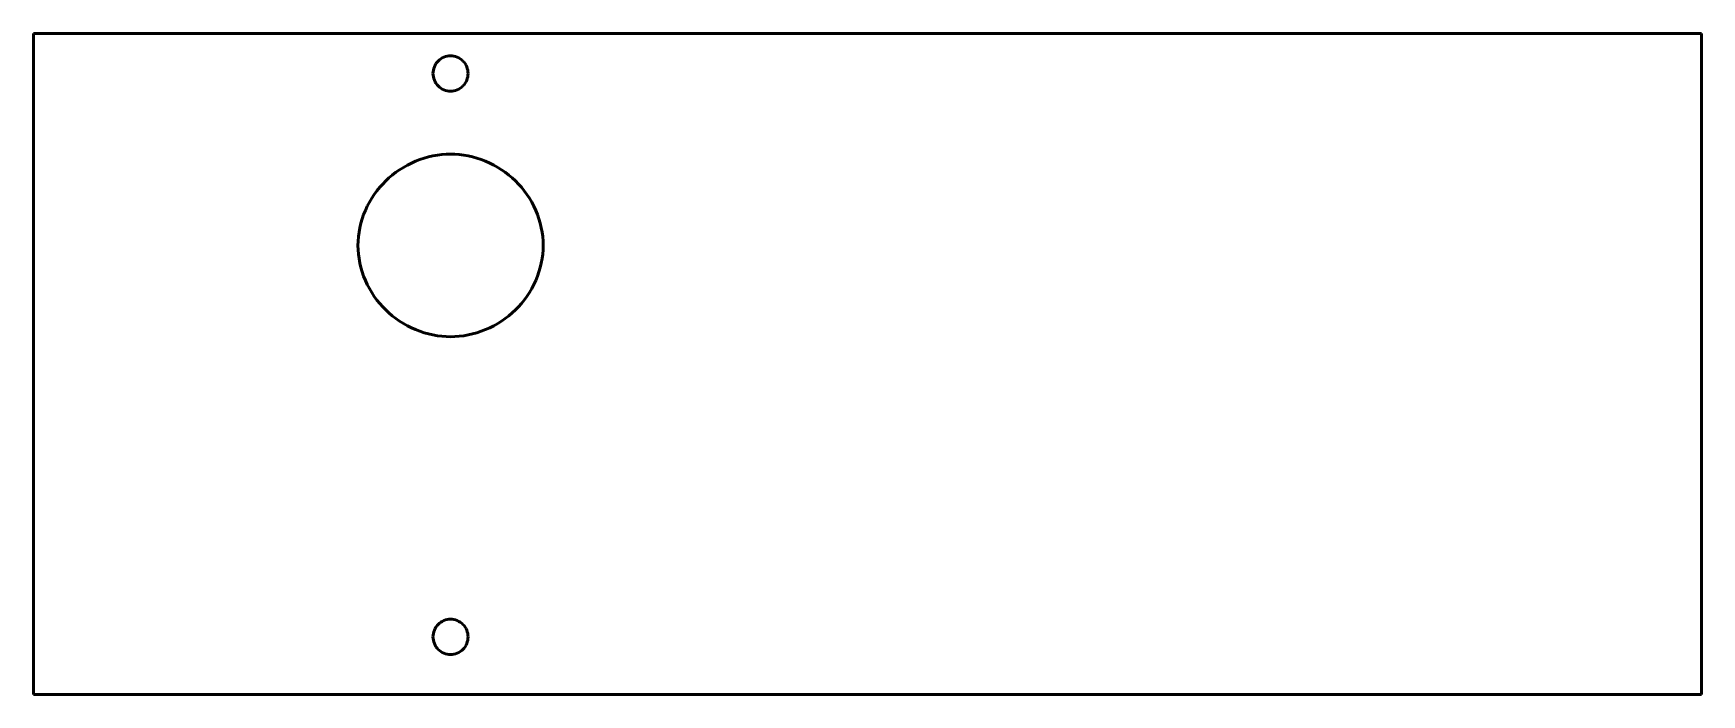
# Model space of a CAD drawing. Header units: millimetres. Extents: x 0 to 3785, y -1500 to 0.
import ezdxf

# ---------------------------------------------------------------- set-up
doc = ezdxf.new("R2010")
doc.units = ezdxf.units.MM
doc.layers.add('IV_INTERIOR_PROFILES', color=7, linetype='Continuous', lineweight=50)
doc.layers.add('IV_OUTER_PROFILE', color=7, linetype='Continuous', lineweight=50)

msp = doc.modelspace()

# ---------------------------------------------------------------- linework, layer by layer
at = {"layer": 'IV_INTERIOR_PROFILES'}
for p, q in [((908.5, -79.5), (909.9, -75.7)), ((909.9, -75.7), (911.6, -72.1)), ((911.6, -72.1), (913.6, -68.7)), ((913.6, -68.7), (915.9, -65.5)), ((915.9, -65.5), (918.5, -62.7)), ((918.5, -62.7), (921.3, -60.1)), ((921.3, -60.1), (924.4, -57.8)), ((924.4, -57.8), (927.8, -55.8)), ((927.8, -55.8), (931.4, -54.1)), ((931.4, -54.1), (935.1, -52.7)), ((935.1, -52.7), (939, -51.7)), ((939, -51.7), (942.8, -51.2)), ((942.8, -51.2), (946.6, -51)), ((946.6, -51), (950.4, -51.2)), ((950.4, -51.2), (954.3, -51.8)), ((954.3, -51.8), (958.1, -52.7)), ((958.1, -52.7), (961.8, -54)), ((961.8, -54), (965.4, -55.8)), ((965.4, -55.8), (968.8, -57.8)), ((968.8, -57.8), (971.9, -60.1)), ((971.9, -60.1), (974.8, -62.7)), ((974.8, -62.7), (977.3, -65.5)), ((977.3, -65.5), (979.6, -68.7)), ((979.6, -68.7), (981.7, -72.1)), ((981.7, -72.1), (983.4, -75.7)), ((983.4, -75.7), (984.7, -79.5)), ((906.8, -91), (907, -87.2)), ((907, -94.8), (906.8, -91)), ((907, -87.2), (907.6, -83.3)), ((907.6, -98.7), (907, -94.8)), ((907.6, -83.3), (908.5, -79.5)), ((908.5, -102.5), (907.6, -98.7)), ((909.9, -106.3), (908.5, -102.5)), ((911.6, -109.9), (909.9, -106.3)), ((913.6, -113.3), (911.6, -109.9)), ((915.9, -116.5), (913.6, -113.3)), ((979.6, -113.3), (977.3, -116.5)), ((981.7, -109.9), (979.6, -113.3)), ((983.4, -106.3), (981.7, -109.9)), ((984.7, -102.5), (983.4, -106.3)), ((984.7, -79.5), (985.7, -83.3)), ((985.7, -98.7), (984.7, -102.5)), ((985.7, -83.3), (986.2, -87.2)), ((986.2, -94.8), (985.7, -98.7)), ((986.2, -87.2), (986.4, -91)), ((986.4, -91), (986.2, -94.8)), ((918.5, -119.3), (915.9, -116.5)), ((921.3, -121.9), (918.5, -119.3)), ((924.4, -124.2), (921.3, -121.9)), ((927.8, -126.2), (924.4, -124.2)), ((931.4, -128), (927.8, -126.2)), ((935.1, -129.3), (931.4, -128)), ((939, -130.2), (935.1, -129.3)), ((942.8, -130.8), (939, -130.2)), ((946.6, -131), (942.8, -130.8)), ((950.4, -130.8), (946.6, -131)), ((954.3, -130.3), (950.4, -130.8)), ((958.1, -129.3), (954.3, -130.3)), ((961.8, -128), (958.1, -129.3)), ((965.4, -126.2), (961.8, -128)), ((968.8, -124.2), (965.4, -126.2)), ((971.9, -121.9), (968.8, -124.2)), ((974.8, -119.3), (971.9, -121.9)), ((977.3, -116.5), (974.8, -119.3)), ((839.6, -303.9), (848.6, -298.8)), ((848.6, -298.8), (857.8, -294.1)), ((857.8, -294.1), (867.3, -289.9)), ((867.3, -289.9), (877, -286.2)), ((877, -286.2), (886.8, -282.9)), ((886.8, -282.9), (896.8, -280.2)), ((896.8, -280.2), (906.8, -277.9)), ((906.8, -277.9), (916.8, -276.2)), ((916.8, -276.2), (926.8, -275)), ((926.8, -275), (936.8, -274.2)), ((936.8, -274.2), (946.6, -274)), ((946.6, -274), (956.5, -274.2)), ((956.5, -274.2), (966.4, -275)), ((966.4, -275), (976.4, -276.2)), ((976.4, -276.2), (986.5, -277.9)), ((986.5, -277.9), (996.5, -280.2)), ((996.5, -280.2), (1006.4, -282.9)), ((1006.4, -282.9), (1016.3, -286.2)), ((1016.3, -286.2), (1025.9, -289.9)), ((1025.9, -289.9), (1035.4, -294.1)), ((1035.4, -294.1), (1044.7, -298.8)), ((1044.7, -298.8), (1053.7, -303.9)), ((792.7, -341.7), (799.6, -334.7)), ((799.6, -334.7), (806.8, -327.9)), ((806.8, -327.9), (814.5, -321.4)), ((814.5, -321.4), (822.5, -315.2)), ((822.5, -315.2), (830.9, -309.4)), ((830.9, -309.4), (839.6, -303.9)), ((1053.7, -303.9), (1062.4, -309.4)), ((1062.4, -309.4), (1070.8, -315.2)), ((1070.8, -315.2), (1078.8, -321.4)), ((1078.8, -321.4), (1086.4, -327.9)), ((1086.4, -327.9), (1093.7, -334.7)), ((1093.7, -334.7), (1100.6, -341.7)), ((762.5, -382.9), (767.8, -374)), ((767.8, -374), (773.5, -365.4)), ((773.5, -365.4), (779.6, -357.1)), ((779.6, -357.1), (786, -349.2)), ((786, -349.2), (792.7, -341.7)), ((1100.6, -341.7), (1107.3, -349.2)), ((1107.3, -349.2), (1113.7, -357.1)), ((1113.7, -357.1), (1119.7, -365.4)), ((1119.7, -365.4), (1125.4, -374)), ((1125.4, -374), (1130.7, -382.9)), ((745.9, -421), (749.3, -411.2)), ((749.3, -411.2), (753.3, -401.5)), ((753.3, -401.5), (757.7, -392.1)), ((757.7, -392.1), (762.5, -382.9)), ((1130.7, -382.9), (1135.6, -392.1)), ((1135.6, -392.1), (1140, -401.5)), ((1140, -401.5), (1143.9, -411.2)), ((1143.9, -411.2), (1147.3, -421)), ((737.6, -461.1), (738.9, -451)), ((738.9, -451), (740.7, -441)), ((740.7, -441), (743, -430.9)), ((743, -430.9), (745.9, -421)), ((1147.3, -421), (1150.2, -430.9)), ((1150.2, -430.9), (1152.6, -441)), ((1152.6, -441), (1154.4, -451)), ((1154.4, -451), (1155.7, -461.1)), ((736.5, -481), (736.8, -471.1)), ((736.8, -490.9), (736.5, -481)), ((736.8, -471.1), (737.6, -461.1)), ((737.6, -500.9), (736.8, -490.9)), ((1155.7, -461.1), (1156.5, -471.1)), ((1156.5, -490.9), (1155.7, -500.9)), ((1156.5, -471.1), (1156.7, -481)), ((1156.7, -481), (1156.5, -490.9)), ((738.9, -511), (737.6, -500.9)), ((740.7, -521), (738.9, -511)), ((743, -531.1), (740.7, -521)), ((1152.6, -521), (1150.2, -531.1)), ((1154.4, -511), (1152.6, -521)), ((1155.7, -500.9), (1154.4, -511)), ((745.9, -541), (743, -531.1)), ((749.3, -550.8), (745.9, -541)), ((753.3, -560.5), (749.3, -550.8)), ((757.7, -569.9), (753.3, -560.5)), ((1140, -560.5), (1135.6, -569.9)), ((1143.9, -550.8), (1140, -560.5)), ((1147.3, -541), (1143.9, -550.8)), ((1150.2, -531.1), (1147.3, -541)), ((762.5, -579.1), (757.7, -569.9)), ((767.8, -588), (762.5, -579.1)), ((773.5, -596.6), (767.8, -588)), ((779.6, -604.9), (773.5, -596.6)), ((786, -612.8), (779.6, -604.9)), ((1113.7, -604.9), (1107.3, -612.8)), ((1119.7, -596.6), (1113.7, -604.9)), ((1125.4, -588), (1119.7, -596.6)), ((1130.7, -579.1), (1125.4, -588)), ((1135.6, -569.9), (1130.7, -579.1)), ((792.7, -620.3), (786, -612.8)), ((799.6, -627.3), (792.7, -620.3)), ((806.8, -634.1), (799.6, -627.3)), ((814.4, -640.6), (806.8, -634.1)), ((822.5, -646.8), (814.4, -640.6)), ((1078.8, -640.6), (1070.8, -646.8)), ((1086.4, -634.1), (1078.8, -640.6)), ((1093.7, -627.3), (1086.4, -634.1)), ((1100.6, -620.3), (1093.7, -627.3)), ((1107.3, -612.8), (1100.6, -620.3)), ((830.9, -652.6), (822.5, -646.8)), ((839.6, -658.1), (830.9, -652.6)), ((848.6, -663.2), (839.6, -658.1)), ((857.8, -667.9), (848.6, -663.2)), ((867.3, -672.1), (857.8, -667.9)), ((877, -675.8), (867.3, -672.1)), ((886.8, -679.1), (877, -675.8)), ((896.8, -681.8), (886.8, -679.1)), ((1006.4, -679.1), (996.5, -681.8)), ((1016.3, -675.8), (1006.4, -679.1)), ((1025.9, -672.1), (1016.3, -675.8)), ((1035.4, -667.9), (1025.9, -672.1)), ((1044.7, -663.2), (1035.4, -667.9)), ((1053.7, -658.1), (1044.7, -663.2)), ((1062.4, -652.6), (1053.7, -658.1)), ((1070.8, -646.8), (1062.4, -652.6)), ((906.8, -684.1), (896.8, -681.8)), ((916.8, -685.8), (906.8, -684.1)), ((926.8, -687), (916.8, -685.8)), ((936.8, -687.8), (926.8, -687)), ((946.6, -688), (936.8, -687.8)), ((956.5, -687.8), (946.6, -688)), ((966.4, -687), (956.5, -687.8)), ((976.4, -685.8), (966.4, -687)), ((986.5, -684.1), (976.4, -685.8)), ((996.5, -681.8), (986.5, -684.1)), ((907, -1365.2), (907.6, -1361.3)), ((907.6, -1361.3), (908.5, -1357.5)), ((908.5, -1357.5), (909.9, -1353.7)), ((909.9, -1353.7), (911.6, -1350.1)), ((911.6, -1350.1), (913.6, -1346.7)), ((913.6, -1346.7), (915.9, -1343.5)), ((915.9, -1343.5), (918.5, -1340.7)), ((918.5, -1340.7), (921.3, -1338.1)), ((921.3, -1338.1), (924.4, -1335.8)), ((924.4, -1335.8), (927.8, -1333.8)), ((927.8, -1333.8), (931.4, -1332.1)), ((931.4, -1332.1), (935.1, -1330.7)), ((935.1, -1330.7), (939, -1329.7)), ((939, -1329.7), (942.8, -1329.2)), ((942.8, -1329.2), (946.6, -1329)), ((946.6, -1329), (950.4, -1329.2)), ((950.4, -1329.2), (954.3, -1329.8)), ((954.3, -1329.8), (958.1, -1330.7)), ((958.1, -1330.7), (961.8, -1332)), ((961.8, -1332), (965.4, -1333.8)), ((965.4, -1333.8), (968.8, -1335.8)), ((968.8, -1335.8), (971.9, -1338.1)), ((971.9, -1338.1), (974.8, -1340.7)), ((974.8, -1340.7), (977.3, -1343.5)), ((977.3, -1343.5), (979.6, -1346.7)), ((979.6, -1346.7), (981.7, -1350.1)), ((981.7, -1350.1), (983.4, -1353.7)), ((983.4, -1353.7), (984.7, -1357.5)), ((984.7, -1357.5), (985.7, -1361.3)), ((985.7, -1361.3), (986.2, -1365.2)), ((906.8, -1369), (907, -1365.2)), ((907, -1372.8), (906.8, -1369)), ((907.6, -1376.7), (907, -1372.8)), ((908.5, -1380.5), (907.6, -1376.7)), ((909.9, -1384.3), (908.5, -1380.5)), ((911.6, -1387.9), (909.9, -1384.3)), ((913.6, -1391.3), (911.6, -1387.9)), ((915.9, -1394.5), (913.6, -1391.3)), ((918.5, -1397.3), (915.9, -1394.5)), ((921.3, -1399.9), (918.5, -1397.3)), ((924.4, -1402.2), (921.3, -1399.9)), ((971.9, -1399.9), (968.8, -1402.2)), ((974.8, -1397.3), (971.9, -1399.9)), ((977.3, -1394.5), (974.8, -1397.3)), ((979.6, -1391.3), (977.3, -1394.5)), ((981.7, -1387.9), (979.6, -1391.3)), ((983.4, -1384.3), (981.7, -1387.9)), ((984.7, -1380.5), (983.4, -1384.3)), ((985.7, -1376.7), (984.7, -1380.5)), ((986.2, -1372.8), (985.7, -1376.7)), ((986.2, -1365.2), (986.4, -1369)), ((986.4, -1369), (986.2, -1372.8)), ((927.8, -1404.2), (924.4, -1402.2)), ((931.4, -1406), (927.8, -1404.2)), ((935.1, -1407.3), (931.4, -1406)), ((939, -1408.2), (935.1, -1407.3)), ((942.8, -1408.8), (939, -1408.2)), ((946.6, -1409), (942.8, -1408.8)), ((950.4, -1408.8), (946.6, -1409)), ((954.3, -1408.3), (950.4, -1408.8)), ((958.1, -1407.3), (954.3, -1408.3)), ((961.8, -1406), (958.1, -1407.3)), ((965.4, -1404.2), (961.8, -1406)), ((968.8, -1402.2), (965.4, -1404.2))]:
    msp.add_line(p, q, dxfattribs=at)
at = {"layer": 'IV_OUTER_PROFILE'}
for p, q in [((0, -1500), (0, 0)), ((0, 0), (3785.4, 0)), ((3785.4, 0), (3785.4, -1500)), ((0, -1500), (3785.4, -1500))]:
    msp.add_line(p, q, dxfattribs=at)

doc.saveas('drawing.dxf')
